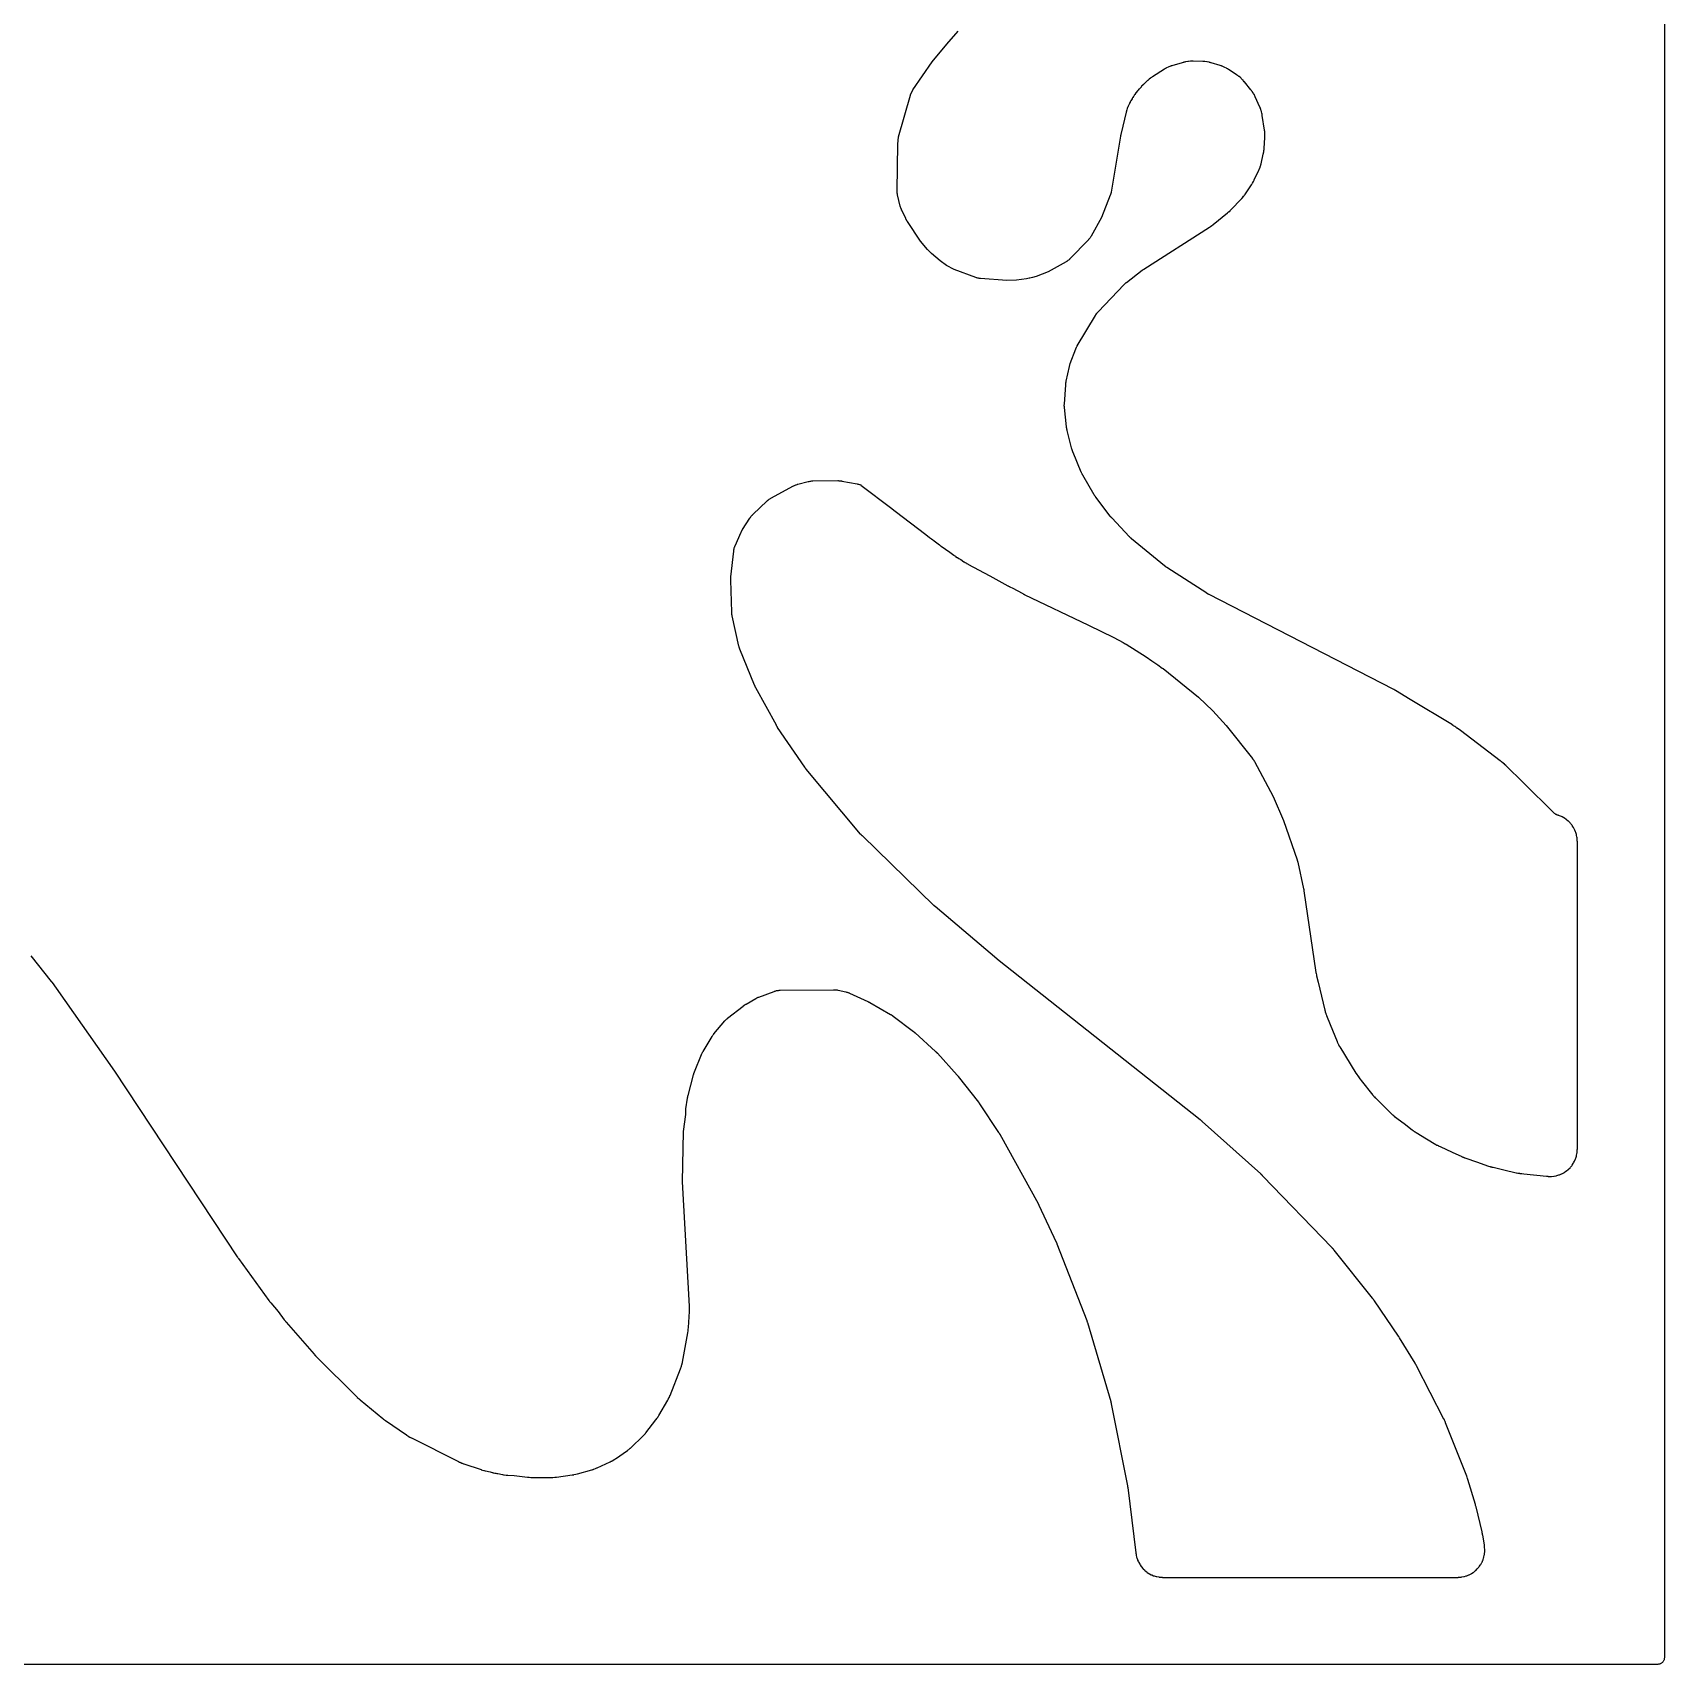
# Model space of a CAD drawing. Header units: millimetres. Extents: x 0 to 300, y 0 to 300.
# Drawn here: x 150 to 300, y -0.1 to 150 of the extents above; entities that cross this region are included whole.
import ezdxf

# ---------------------------------------------------------------- set-up
doc = ezdxf.new("R2010")
doc.units = ezdxf.units.MM
doc.layers.add('CUT', color=7, linetype='CONTINUOUS')

msp = doc.modelspace()

# ---------------------------------------------------------------- linework, layer by layer
at = {"layer": 'CUT'}
for points in [[(300.0102, 298.5625), (300.0102, 1.467), (300.0102, 1.4375), (300.0102, 0.5522), (300.0066, 0.4788), (299.998, 0.4206), (299.9837, 0.3635), (299.9639, 0.3082), (299.9387, 0.255), (299.9085, 0.2046), (299.8735, 0.1573), (299.834, 0.1137), (299.7904, 0.0743), (299.7432, 0.0392), (299.6927, 0.009), (299.6396, -0.0162), (299.5842, -0.036), (299.5271, -0.0503), (299.469, -0.0589), (299.3955, -0.0625), (298.5102, -0.0625), (1.4375, -0.0625)], [(149.801, 65.1066), (151.691, 62.7442), (151.6941, 62.7402), (151.7014, 62.731), (151.7046, 62.727), (151.7119, 62.7176), (151.7157, 62.7127), (151.7245, 62.7013), (151.7282, 62.6964), (151.7326, 62.6908), (151.7363, 62.6858), (151.7449, 62.6743), (151.7482, 62.6699), (151.7551, 62.6605), (151.7649, 62.647), (151.7691, 62.6411), (152.1419, 62.1187), (157.4872, 54.4768), (168.7927, 37.4083), (168.7972, 37.4017), (168.8043, 37.3913), (168.8062, 37.3884), (168.8097, 37.3831), (168.8346, 37.3462), (168.8385, 37.3406), (168.87, 37.2949), (168.8739, 37.2894), (168.8992, 37.2536), (168.9034, 37.2478), (171.7002, 33.3957), (171.7063, 33.3875), (171.7493, 33.3304), (171.756, 33.3216), (171.8109, 33.2514), (171.8176, 33.243), (171.862, 33.1883), (171.8694, 33.1794), (172.5446, 32.3789), (173.0993, 31.6369), (173.1056, 31.6286), (173.1499, 31.5715), (173.1568, 31.5627), (173.2133, 31.4925), (173.2203, 31.484), (173.266, 31.4294), (173.2735, 31.4205), (175.8485, 28.458), (175.8553, 28.4503), (175.9035, 28.3967), (175.911, 28.3885), (175.9723, 28.3229), (175.9799, 28.315), (176.0292, 28.264), (176.0374, 28.2558), (176.0517, 28.2416), (176.0598, 28.2331), (176.0691, 28.2237), (179.8164, 24.5014), (179.8264, 24.4917), (179.8922, 24.4293), (179.9025, 24.4198), (179.9869, 24.3434), (179.9958, 24.3355), (180.0044, 24.3278), (180.0149, 24.3185), (180.0836, 24.2592), (180.0943, 24.2502), (182.1637, 22.5467), (182.1738, 22.5385), (182.2402, 22.4863), (182.2505, 22.4783), (182.3352, 22.4145), (182.3457, 22.4068), (182.4143, 22.3575), (182.4249, 22.35), (184.341, 21.0334), (184.358, 21.0221), (184.4695, 20.951), (184.4868, 20.9403), (184.4973, 20.9341), (184.5072, 20.928), (184.6498, 20.8437), (184.6675, 20.8337), (184.7834, 20.7704), (184.8014, 20.7609), (189.1283, 18.5848), (189.1395, 18.5793), (189.2126, 18.5444), (189.2239, 18.5391), (189.2683, 18.5191), (189.2912, 18.5093), (189.3349, 18.4917), (189.449, 18.444), (189.4686, 18.4362), (189.5968, 18.3878), (189.6166, 18.3807), (191.2019, 17.8452), (191.2181, 17.84), (191.3238, 17.8076), (191.3401, 17.8028), (191.4739, 17.7659), (191.4904, 17.7616), (191.5978, 17.7353), (191.6144, 17.7315), (192.0367, 17.6404), (192.1203, 17.6146), (192.133, 17.6108), (192.2162, 17.5871), (192.229, 17.5836), (192.2793, 17.5705), (192.3052, 17.5643), (192.4741, 17.5281), (192.5003, 17.5231), (192.5515, 17.5145), (192.5646, 17.5124), (192.6502, 17.4999), (192.6634, 17.4982), (192.7406, 17.4886), (193.1695, 17.3962), (193.1816, 17.3937), (193.2602, 17.3784), (193.2724, 17.3762), (193.3199, 17.368), (193.3442, 17.3643), (193.5031, 17.3435), (193.5276, 17.3408), (193.5756, 17.3365), (193.5879, 17.3356), (193.6679, 17.3301), (193.6802, 17.3294), (194.2608, 17.3015), (195.4688, 17.1528), (195.4872, 17.1508), (195.6072, 17.1398), (195.6257, 17.1384), (195.7767, 17.1292), (195.7952, 17.1284), (195.9157, 17.1248), (195.9342, 17.1245), (197.6432, 17.1265), (197.6634, 17.1269), (197.7949, 17.1315), (197.8151, 17.1325), (197.9798, 17.1438), (198, 17.1456), (198.1308, 17.159), (198.1509, 17.1614), (199.5755, 17.3566), (199.5959, 17.3597), (199.7288, 17.3826), (199.7491, 17.3865), (199.9147, 17.421), (199.9349, 17.4255), (200.0658, 17.4576), (200.0859, 17.4628), (201.4032, 17.8337), (201.4044, 17.834), (201.4159, 17.8374), (201.4907, 17.8601), (201.5022, 17.8637), (201.5468, 17.8782), (201.5695, 17.8861), (201.716, 17.9403), (201.7384, 17.9491), (201.7817, 17.9672), (201.7928, 17.9719), (201.8643, 18.0034), (201.8752, 18.0083), (203.0811, 18.5682), (203.0927, 18.5737), (203.1676, 18.6105), (203.179, 18.6162), (203.2236, 18.6393), (203.227, 18.6411), (203.2506, 18.6534), (203.2733, 18.6658), (203.419, 18.7495), (203.4412, 18.7629), (203.4839, 18.79), (203.4947, 18.797), (203.5647, 18.8435), (203.5754, 18.8508), (204.6632, 19.6076), (204.6722, 19.614), (204.7349, 19.6594), (204.7441, 19.6662), (204.7846, 19.6967), (204.8038, 19.7118), (204.9217, 19.8084), (204.9396, 19.8236), (204.9701, 19.8507), (204.9783, 19.8581), (205.0346, 19.9099), (205.0436, 19.9184), (206.0533, 20.8869), (206.0609, 20.8943), (206.1132, 20.9463), (206.1209, 20.9541), (206.1546, 20.9889), (206.1705, 21.0059), (206.2676, 21.1141), (206.2822, 21.131), (206.3071, 21.1609), (206.3138, 21.1691), (206.3595, 21.226), (206.3668, 21.2353), (207.2875, 22.43), (207.2993, 22.4458), (207.3735, 22.5489), (207.3847, 22.565), (207.4736, 22.6974), (207.4842, 22.7138), (207.5516, 22.8216), (207.5617, 22.8383), (208.3748, 24.2384), (208.3758, 24.2402), (208.381, 24.2494), (208.4171, 24.3141), (208.4224, 24.3238), (208.4453, 24.3667), (208.4559, 24.3876), (208.5195, 24.5189), (208.5289, 24.5394), (208.5446, 24.5752), (208.5488, 24.5849), (208.577, 24.6525), (208.5815, 24.6635), (209.5448, 27.104), (209.55, 27.1176), (209.5825, 27.2062), (209.5873, 27.2198), (209.6055, 27.2735), (209.6142, 27.3012), (209.6241, 27.3357), (209.6253, 27.3395), (209.6467, 27.4148), (209.6661, 27.4825), (209.6671, 27.486), (209.677, 27.5208), (209.6843, 27.5489), (209.6972, 27.6041), (209.7003, 27.6182), (209.7195, 27.7106), (209.7223, 27.7248), (210.2196, 30.4389), (210.2227, 30.4573), (210.2408, 30.5771), (210.2433, 30.5955), (210.2613, 30.7464), (210.2633, 30.7649), (210.2739, 30.8855), (210.2753, 30.9041), (210.3608, 32.4041), (210.3615, 32.421), (210.3647, 32.531), (210.3649, 32.548), (210.3649, 32.5608), (210.3657, 32.5861), (210.3659, 32.6026), (210.366, 32.737), (210.3658, 32.7535), (210.3629, 32.8605), (210.3623, 32.877), (209.7434, 44.3061), (209.8354, 48.9573), (210.0263, 50.5175), (210.028, 50.5326), (210.0375, 50.6312), (210.0388, 50.6464), (210.043, 50.7057), (210.0444, 50.7362), (210.0483, 50.9314), (210.0465, 50.9923), (210.0435, 51.0294), (210.1906, 52.0026), (210.1925, 52.0145), (210.1971, 52.0424), (210.1991, 52.0544), (210.2017, 52.0689), (210.2039, 52.0808), (210.2093, 52.1086), (210.2116, 52.1204), (210.2145, 52.1341), (210.217, 52.1459), (210.2231, 52.1735), (210.2258, 52.1853), (210.2292, 52.1997), (210.232, 52.2115), (210.2388, 52.2389), (210.2418, 52.2506), (210.7454, 54.1613), (210.7491, 54.175), (210.758, 54.2068), (210.762, 54.2204), (210.7669, 54.2369), (210.771, 54.2505), (210.7809, 54.282), (210.7853, 54.2955), (210.7904, 54.3109), (210.795, 54.3243), (210.8059, 54.3555), (210.8107, 54.3688), (210.8166, 54.385), (210.8216, 54.3982), (210.8335, 54.4291), (210.8387, 54.4422), (211.4797, 56.0308), (211.4825, 56.0376), (211.489, 56.0533), (211.4902, 56.0562), (211.5034, 56.0863), (211.531, 56.1463), (211.5408, 56.1668), (211.5555, 56.1947), (211.5957, 56.2677), (211.6135, 56.2987), (212.4494, 57.6846), (212.4532, 57.6908), (212.4621, 57.7052), (212.4637, 57.7079), (212.4812, 57.735), (212.5175, 57.7891), (212.5302, 57.8075), (212.5488, 57.8324), (212.5993, 57.8974), (212.6215, 57.9248), (213.6166, 59.1062), (213.6241, 59.1151), (213.6343, 59.1269), (213.6653, 59.1609), (213.718, 59.2159), (213.7419, 59.2399), (213.7667, 59.263), (213.8237, 59.314), (213.8587, 59.3438), (213.8707, 59.3535), (213.8797, 59.3607), (215.299, 60.4773), (215.3119, 60.4872), (215.3422, 60.5102), (215.3552, 60.5199), (215.3713, 60.5316), (215.3845, 60.5411), (215.4156, 60.5629), (215.429, 60.5721), (215.4444, 60.5826), (215.458, 60.5916), (215.4898, 60.6123), (215.5036, 60.621), (215.5204, 60.6315), (215.5343, 60.64), (215.5669, 60.6595), (215.5809, 60.6678), (216.4664, 61.177), (216.4746, 61.1817), (216.4874, 61.1889), (216.5087, 61.2005), (216.5375, 61.2156), (216.5632, 61.2286), (216.5839, 61.2386), (216.5957, 61.2443), (216.6001, 61.2463), (216.626, 61.258), (216.6839, 61.2829), (216.7189, 61.2971), (216.7309, 61.3017), (216.7397, 61.305), (218.1646, 61.8313), (218.1767, 61.8356), (218.193, 61.8414), (218.2419, 61.8571), (218.2999, 61.8739), (218.3866, 61.8945), (218.4713, 61.9102), (218.5604, 61.9222), (218.6224, 61.9274), (218.6744, 61.9302), (218.6915, 61.9306), (218.7043, 61.9309), (223.6279, 61.986), (223.6408, 61.9861), (223.6582, 61.986), (223.7098, 61.9844), (223.7958, 61.9792), (223.8337, 61.976), (223.8714, 61.9713), (223.9565, 61.9587), (224.0074, 61.9497), (224.0244, 61.9462), (224.037, 61.9435), (224.7337, 61.789), (224.7453, 61.7863), (224.7608, 61.7827), (224.8066, 61.7706), (224.8825, 61.7484), (224.9158, 61.738), (224.9487, 61.7262), (225.0225, 61.6982), (225.0664, 61.6802), (225.081, 61.6737), (225.0918, 61.6689), (226.7629, 60.9047), (226.7724, 60.9003), (226.7944, 60.89), (226.8038, 60.8855), (226.8153, 60.8799), (226.8246, 60.8753), (226.8464, 60.8644), (226.8557, 60.8597), (226.8664, 60.8542), (226.8756, 60.8494), (226.8971, 60.838), (226.9063, 60.8331), (226.9175, 60.827), (226.9267, 60.8219), (226.9479, 60.81), (226.957, 60.8049), (228.8607, 59.7109), (228.873, 59.7037), (228.9016, 59.6866), (228.9138, 59.6792), (228.9286, 59.6701), (228.9407, 59.6625), (228.9687, 59.6446), (228.9807, 59.6368), (228.9943, 59.6277), (229.0061, 59.6198), (229.0336, 59.601), (229.0453, 59.5928), (229.0595, 59.5827), (229.071, 59.5744), (229.0979, 59.5547), (229.1093, 59.5462), (230.9727, 58.1344), (230.9805, 58.1284), (230.9987, 58.1144), (231.0064, 58.1083), (231.0158, 58.1009), (231.0235, 58.0947), (231.0413, 58.0802), (231.0489, 58.074), (231.0577, 58.0668), (231.0652, 58.0604), (231.0827, 58.0456), (231.0902, 58.0392), (231.0993, 58.0313), (231.1067, 58.0249), (231.1239, 58.0096), (231.1312, 58.0031), (233.0053, 56.3061), (233.0139, 56.2982), (233.0338, 56.2797), (233.0424, 56.2716), (233.0527, 56.2618), (233.0611, 56.2537), (233.0805, 56.2346), (233.0888, 56.2264), (233.0983, 56.2169), (233.1065, 56.2085), (233.1255, 56.189), (233.1336, 56.1805), (233.1433, 56.1702), (233.1513, 56.1616), (233.1698, 56.1416), (233.1776, 56.1329), (234.9879, 54.1147), (234.9918, 54.1103), (235.001, 54.0999), (235.0049, 54.0954), (235.0143, 54.0847), (235.0191, 54.0792), (235.0302, 54.0662), (235.0349, 54.0607), (235.0404, 54.0542), (235.0451, 54.0486), (235.056, 54.0355), (235.0607, 54.0298), (235.0631, 54.0269), (235.0685, 54.0202), (235.0811, 54.0044), (235.0865, 53.9976), (236.9364, 51.6441), (236.942, 51.6369), (236.9549, 51.6201), (236.9604, 51.6128), (236.967, 51.6041), (236.9724, 51.5969), (236.9849, 51.58), (236.9902, 51.5727), (236.9963, 51.5642), (237.0016, 51.5569), (237.0138, 51.5396), (237.0189, 51.5322), (237.0252, 51.5232), (237.0303, 51.5157), (237.0422, 51.4983), (237.0472, 51.4907), (238.794, 48.8575), (238.799, 48.8499), (238.8105, 48.8322), (238.8154, 48.8246), (238.8213, 48.8153), (238.8261, 48.8076), (238.8372, 48.7897), (238.842, 48.782), (238.8474, 48.7731), (238.852, 48.7653), (238.8628, 48.7472), (238.8674, 48.7394), (238.8729, 48.7298), (238.8774, 48.722), (238.8878, 48.7036), (238.8922, 48.6957), (242.426, 42.3084), (242.429, 42.303), (242.4358, 42.2904), (242.4387, 42.285), (242.4457, 42.2721), (242.4492, 42.2654), (242.4574, 42.2498), (242.4608, 42.2431), (242.4648, 42.2354), (242.4682, 42.2287), (242.4762, 42.2129), (242.4796, 42.2061), (242.4813, 42.2027), (242.4852, 42.1947), (242.4942, 42.1759), (242.498, 42.1678), (244.0983, 38.7534), (244.1009, 38.7478), (244.107, 38.7346), (244.1095, 38.7289), (244.1156, 38.7155), (244.1187, 38.7086), (244.1259, 38.6923), (244.1289, 38.6854), (244.1324, 38.6773), (244.1354, 38.6703), (244.1423, 38.6539), (244.1453, 38.6469), (244.1467, 38.6433), (244.1501, 38.6349), (244.1579, 38.6154), (244.1612, 38.607), (246.8976, 31.5634), (246.901, 31.5545), (246.9089, 31.5336), (246.9122, 31.5247), (246.9162, 31.5138), (246.9194, 31.5048), (246.9268, 31.4838), (246.9299, 31.4748), (246.9334, 31.4644), (246.9365, 31.4554), (246.9434, 31.4343), (246.9463, 31.4252), (246.9499, 31.4141), (246.9527, 31.405), (246.9592, 31.3837), (246.9619, 31.3746), (249.0986, 24.1018), (249.1014, 24.0921), (249.1078, 24.0692), (249.1105, 24.0594), (249.1137, 24.0475), (249.1163, 24.0376), (249.1222, 24.0147), (249.1247, 24.0048), (249.1275, 23.9935), (249.1299, 23.9836), (249.1352, 23.9605), (249.1375, 23.9506), (249.1402, 23.9385), (249.1423, 23.9285), (249.1472, 23.9053), (249.1492, 23.8954), (250.6395, 16.3674), (250.6407, 16.361), (250.6436, 16.3459), (250.6448, 16.3395), (250.6476, 16.324), (250.649, 16.3161), (250.6522, 16.2975), (250.6536, 16.2896), (250.6551, 16.2804), (250.6564, 16.2724), (250.6593, 16.2538), (250.6605, 16.2458), (250.6611, 16.2417), (250.6624, 16.2322), (250.6654, 16.2101), (250.6666, 16.2006), (251.4135, 10.1916), (251.4155, 10.1773), (251.4293, 10.0843), (251.4316, 10.07), (251.4413, 10.0143), (251.4469, 9.9859), (251.4874, 9.8049), (251.5028, 9.7491), (251.5597, 9.5753), (251.5804, 9.5212), (251.6538, 9.3537), (251.6796, 9.3019), (251.7688, 9.1422), (251.7994, 9.0931), (251.9036, 8.9427), (251.9389, 8.8968), (252.0571, 8.7572), (252.0965, 8.7148), (252.2276, 8.5872), (252.271, 8.5489), (252.4138, 8.4346), (252.4606, 8.4006), (252.6138, 8.3005), (252.6637, 8.2712), (252.8258, 8.1864), (252.8783, 8.162), (253.0477, 8.0932), (253.1023, 8.074), (253.2777, 8.0218), (253.3339, 8.008), (253.5134, 7.9729), (253.5707, 7.9645), (253.7553, 7.9467), (253.7842, 7.9446), (253.8406, 7.9419), (253.8551, 7.9413), (253.9491, 7.9391), (253.9636, 7.9389), (280.9378, 7.9389), (280.9522, 7.9391), (281.0459, 7.9413), (281.0603, 7.9418), (281.1165, 7.9445), (281.1453, 7.9466), (281.3292, 7.9643), (281.3862, 7.9726), (281.5651, 8.0074), (281.6211, 8.0212), (281.7958, 8.073), (281.8503, 8.092), (282.0192, 8.1604), (282.0715, 8.1845), (282.2331, 8.2688), (282.2829, 8.2978), (282.4357, 8.3972), (282.4825, 8.4309), (282.625, 8.5445), (282.6683, 8.5825), (282.7993, 8.7093), (282.8387, 8.7513), (282.9569, 8.89), (282.9922, 8.9356), (283.0965, 9.085), (283.1272, 9.1338), (283.2168, 9.2925), (283.2427, 9.344), (283.3166, 9.5106), (283.3374, 9.5644), (283.3949, 9.7373), (283.4105, 9.7928), (283.4512, 9.9704), (283.4614, 10.0272), (283.4848, 10.2079), (283.4895, 10.2654), (283.4955, 10.4475), (283.4947, 10.5052), (283.483, 10.6896), (283.4805, 10.7183), (283.4743, 10.7742), (283.4725, 10.7885), (283.4599, 10.8814), (283.4578, 10.8956), (283.304, 11.8537), (283.3021, 11.8645), (283.2887, 11.9396), (283.2865, 11.9512), (283.2679, 12.0444), (283.2655, 12.0557), (283.2494, 12.1291), (283.2466, 12.1411), (282.6951, 14.4269), (282.6932, 14.4346), (282.6796, 14.4877), (282.6775, 14.4958), (282.6597, 14.5618), (282.6574, 14.5698), (282.6426, 14.6217), (282.6401, 14.6302), (281.9438, 16.9419), (281.9401, 16.9538), (281.915, 17.0312), (281.911, 17.043), (281.8775, 17.1395), (281.8732, 17.1513), (281.845, 17.2276), (281.8405, 17.2393), (279.8965, 22.1628), (279.8909, 22.1764), (279.8536, 22.2645), (279.8477, 22.278), (279.7982, 22.3874), (279.7919, 22.4007), (279.7504, 22.4868), (279.7438, 22.5), (277.2336, 27.391), (277.2286, 27.4006), (277.1927, 27.4675), (277.1871, 27.4777), (277.1408, 27.5601), (277.1351, 27.5701), (277.0972, 27.6345), (277.0909, 27.645), (275.6582, 29.9748), (275.6547, 29.9803), (275.6308, 30.0184), (275.627, 30.0243), (275.5965, 30.0714), (275.5928, 30.0771), (275.5683, 30.1141), (275.5643, 30.1202), (273.3508, 33.3749), (273.3447, 33.3838), (273.3012, 33.4453), (273.2944, 33.4547), (273.2387, 33.5303), (273.2318, 33.5395), (273.1867, 33.5984), (273.1792, 33.608), (269.6569, 38.0182), (269.6481, 38.029), (269.59, 38.0983), (269.581, 38.1088), (269.5061, 38.1942), (269.4968, 38.2045), (269.4356, 38.2711), (269.426, 38.2812), (263.1005, 44.8477), (263.0932, 44.8551), (263.0424, 44.9062), (263.0344, 44.914), (262.9698, 44.9764), (262.9619, 44.9839), (262.91, 45.0323), (262.9014, 45.0401), (257.5063, 49.8755), (257.4998, 49.8812), (257.4546, 49.9205), (257.4476, 49.9266), (257.3905, 49.9748), (257.3835, 49.9805), (257.3378, 50.0179), (257.3303, 50.024), (238.6992, 64.7753), (238.6913, 64.7815), (238.6835, 64.7878), (238.6739, 64.7956), (238.6677, 64.8006), (238.6592, 64.8076), (238.6542, 64.8117), (238.6433, 64.8208), (238.639, 64.8244), (232.9568, 69.6326), (232.9521, 69.6367), (232.941, 69.6462), (232.9363, 69.6503), (232.925, 69.6601), (232.9192, 69.6652), (232.9058, 69.6771), (232.9, 69.6822), (232.8934, 69.6881), (232.8877, 69.6933), (232.8745, 69.7055), (232.8688, 69.7107), (232.866, 69.7133), (232.8593, 69.7196), (232.8439, 69.7343), (232.8373, 69.7406), (226.2674, 76.1201), (226.2592, 76.1282), (226.24, 76.1474), (226.2318, 76.1556), (226.222, 76.1657), (226.2139, 76.174), (226.1953, 76.1936), (226.1873, 76.202), (226.1783, 76.2118), (226.1704, 76.2203), (226.1523, 76.2404), (226.1446, 76.249), (226.1352, 76.2596), (226.1276, 76.2683), (226.11, 76.2888), (226.1025, 76.2977), (221.1139, 82.2556), (221.1068, 82.2642), (221.0904, 82.2844), (221.0834, 82.2931), (221.0749, 82.3037), (221.068, 82.3125), (221.0521, 82.333), (221.0453, 82.3419), (221.0376, 82.3521), (221.0309, 82.361), (221.0155, 82.3819), (221.0089, 82.391), (221.001, 82.402), (220.9945, 82.4111), (220.9796, 82.4324), (220.9733, 82.4416), (218.478, 86.1047), (218.4718, 86.1139), (218.4574, 86.1355), (218.4514, 86.1448), (218.444, 86.1562), (218.4381, 86.1655), (218.4243, 86.1874), (218.4184, 86.1969), (218.4118, 86.2078), (218.406, 86.2173), (218.3928, 86.2395), (218.3872, 86.2491), (218.3804, 86.2608), (218.3749, 86.2705), (218.3623, 86.2931), (218.3569, 86.3028), (216.4754, 89.752), (216.4695, 89.7631), (216.4559, 89.7889), (216.4502, 89.7999), (216.4432, 89.8135), (216.4376, 89.8247), (216.4247, 89.8509), (216.4193, 89.8621), (216.4131, 89.8751), (216.4078, 89.8864), (216.3957, 89.9129), (216.3906, 89.9243), (216.3844, 89.9383), (216.3794, 89.9497), (216.368, 89.9766), (216.3632, 89.9881), (215.0083, 93.3005), (215.0048, 93.3092), (214.9994, 93.3228), (214.9909, 93.3452), (214.9798, 93.3755), (214.9703, 93.4026), (214.9632, 93.4242), (214.9592, 93.4365), (214.9578, 93.4412), (214.9497, 93.4681), (214.9328, 93.5284), (214.9234, 93.5648), (214.9205, 93.5771), (214.9184, 93.5863), (214.293, 96.3646), (214.2906, 96.3753), (214.2871, 96.392), (214.2817, 96.4196), (214.275, 96.4567), (214.2697, 96.4898), (214.266, 96.5161), (214.264, 96.5312), (214.2633, 96.5367), (214.2598, 96.5695), (214.2534, 96.6424), (214.2507, 96.6862), (214.2501, 96.701), (214.2497, 96.712), (214.1725, 99.6487), (214.1723, 99.6635), (214.1719, 99.698), (214.1719, 99.7128), (214.172, 99.7309), (214.1723, 99.7456), (214.1731, 99.7801), (214.1735, 99.7949), (214.1742, 99.8119), (214.1749, 99.8266), (214.1768, 99.8611), (214.1778, 99.8758), (214.1791, 99.8938), (214.1803, 99.9086), (214.1833, 99.9429), (214.1847, 99.9577), (214.4336, 102.3145), (214.4349, 102.326), (214.4367, 102.3416), (214.4434, 102.3876), (214.4526, 102.4414), (214.4697, 102.52), (214.4897, 102.5954), (214.5141, 102.6729), (214.5334, 102.7259), (214.5507, 102.7699), (214.5567, 102.784), (214.5613, 102.7947), (215.1169, 104.0557), (215.1199, 104.0623), (215.1268, 104.0777), (215.1281, 104.0806), (215.1422, 104.1102), (215.1715, 104.1689), (215.1819, 104.1889), (215.1973, 104.2162), (215.2395, 104.2876), (215.2581, 104.3178), (215.9241, 105.3495), (215.9315, 105.3607), (215.9415, 105.3757), (215.9724, 105.4191), (216.0258, 105.4898), (216.0501, 105.5205), (216.0758, 105.5502), (216.1353, 105.6159), (216.1722, 105.6543), (216.185, 105.6668), (216.1946, 105.6761), (217.5168, 106.935), (217.5241, 106.9418), (217.5353, 106.9522), (217.5541, 106.9693), (217.5797, 106.9918), (217.6027, 107.0114), (217.606, 107.0141), (217.6481, 107.0466), (217.7067, 107.0892), (217.7638, 107.1276), (217.8052, 107.1531), (217.84, 107.1735), (217.8515, 107.1798), (217.8601, 107.1846), (219.9371, 108.3102), (219.9491, 108.3166), (219.9655, 108.3251), (220.0148, 108.349), (220.0981, 108.3863), (220.1352, 108.4019), (220.1731, 108.4158), (220.2594, 108.4453), (220.3117, 108.4614), (220.3295, 108.4663), (220.3427, 108.4698), (221.2817, 108.7129), (221.2949, 108.7162), (221.3127, 108.7205), (221.3659, 108.7317), (221.4551, 108.7478), (221.4947, 108.754), (221.5344, 108.7583), (221.6247, 108.7662), (221.679, 108.7693), (221.6973, 108.7698), (221.7109, 108.7701), (224.0213, 108.797), (224.0325, 108.797), (224.0476, 108.797), (224.0924, 108.7959), (224.1669, 108.7921), (224.1999, 108.7898), (224.2327, 108.7863), (224.3068, 108.777), (224.3511, 108.7703), (224.366, 108.7677), (224.377, 108.7657), (225.803, 108.4953), (225.8428, 108.4868), (225.9153, 108.4696), (225.9936, 108.4473), (226.0449, 108.4301), (226.1208, 108.4008), (226.1365, 108.3939), (228.9756, 106.2283), (229.018, 106.196), (229.2751, 105.9999), (232.1173, 103.832), (232.4299, 103.5812), (232.4413, 103.5723), (232.5156, 103.5156), (232.5271, 103.507), (232.622, 103.4381), (232.6338, 103.4297), (232.7107, 103.3766), (232.7226, 103.3686), (232.7379, 103.3586), (233.3482, 102.8931), (233.3542, 102.8886), (233.3957, 102.8578), (233.4021, 102.8531), (233.4543, 102.8153), (233.4607, 102.8107), (233.5024, 102.7814), (233.5092, 102.7767), (234.3046, 102.2337), (234.6927, 101.9366), (234.7103, 101.9237), (234.826, 101.8416), (234.844, 101.8293), (234.9927, 101.7318), (235.0111, 101.7202), (235.1325, 101.6467), (235.1513, 101.6358), (235.309, 101.5481), (235.6051, 101.3459), (235.6192, 101.3366), (235.7109, 101.2776), (235.7252, 101.2688), (235.8424, 101.198), (235.8569, 101.1895), (235.9518, 101.1358), (235.9665, 101.1278), (237.9886, 100.0568), (239.6524, 99.1309), (239.6593, 99.1271), (239.7069, 99.1014), (239.7143, 99.0975), (239.7742, 99.0663), (239.7815, 99.0625), (239.8291, 99.0385), (239.8369, 99.0346), (240.1135, 98.9001), (240.9522, 98.4392), (240.9594, 98.4353), (241.0095, 98.4086), (241.0172, 98.4046), (241.0802, 98.3723), (241.0878, 98.3684), (241.1379, 98.3436), (241.1462, 98.3396), (247.0739, 95.5147), (249.3961, 94.3852), (250.2426, 93.9052), (250.4447, 93.7906), (250.4499, 93.7877), (250.5085, 93.7544), (252.3759, 92.5941), (252.8888, 92.2362), (253.4448, 91.8482), (253.8464, 91.5679), (253.93, 91.5096), (257.1729, 88.8797), (258.4933, 87.628), (259.7163, 86.2899), (262.1421, 83.2327), (262.1515, 83.2206), (262.1732, 83.1922), (262.1824, 83.18), (262.1935, 83.165), (262.2025, 83.1526), (262.2233, 83.1235), (262.2321, 83.111), (262.2391, 83.1007), (262.243, 83.0945), (262.2509, 83.0816), (262.2692, 83.0513), (262.2769, 83.0383), (262.2861, 83.0223), (262.2936, 83.0091), (262.3108, 82.9782), (262.3181, 82.9649), (264.0427, 79.7425), (264.9964, 77.5437), (266.2344, 73.9334), (266.2384, 73.9213), (266.2476, 73.8931), (266.2515, 73.8809), (266.2561, 73.8661), (266.2598, 73.8539), (266.2683, 73.8255), (266.2718, 73.8132), (266.2757, 73.7991), (266.2791, 73.7869), (266.2867, 73.7582), (266.2899, 73.7458), (266.2937, 73.7308), (266.2967, 73.7184), (266.3009, 73.7007), (266.8426, 71.2469), (266.844, 71.2405), (266.8472, 71.2254), (266.8486, 71.2189), (266.8517, 71.2037), (266.8533, 71.1958), (266.8569, 71.1773), (266.8584, 71.1694), (266.8601, 71.1603), (266.8616, 71.1523), (266.8649, 71.1337), (266.8662, 71.1258), (266.8669, 71.1218), (266.8685, 71.1123), (266.8719, 71.0903), (266.8734, 71.0808), (267.973, 63.5746), (267.9751, 63.5614), (267.9896, 63.4758), (267.992, 63.4627), (268.0126, 63.3556), (268.0152, 63.3425), (268.0335, 63.2576), (268.0365, 63.2446), (268.1747, 62.6662), (268.7863, 60.0981), (268.7888, 60.0878), (268.8073, 60.0158), (268.8102, 60.005), (268.8232, 59.9581), (268.8299, 59.9355), (268.8744, 59.7961), (268.8797, 59.7807), (268.883, 59.7702), (268.8904, 59.7487), (268.9038, 59.7116), (268.9076, 59.7016), (268.9341, 59.6325), (268.9385, 59.6213), (269.2784, 58.7852), (269.9145, 57.213), (269.9193, 57.2014), (269.9514, 57.1267), (269.9565, 57.1153), (269.9767, 57.0707), (269.9875, 57.0482), (270.0034, 57.0168), (270.0047, 57.014), (270.0339, 56.9564), (270.0608, 56.9031), (270.0622, 56.9006), (270.0775, 56.8703), (270.0892, 56.8484), (270.1128, 56.8061), (270.119, 56.7953), (270.1598, 56.7258), (270.1662, 56.7152), (271.6553, 54.2949), (271.6643, 54.2807), (271.724, 54.1895), (271.7334, 54.1755), (271.8115, 54.0632), (271.8213, 54.0495), (271.8331, 54.0335), (271.8415, 54.0218), (271.9076, 53.9325), (271.9179, 53.9189), (272.2547, 53.4896), (273.0886, 52.4228), (273.1007, 52.4078), (273.181, 52.3116), (273.1936, 52.297), (273.223, 52.2641), (273.225, 52.2618), (273.2383, 52.2468), (273.2982, 52.1796), (273.3076, 52.1694), (273.3302, 52.1441), (273.3434, 52.1299), (273.4302, 52.0389), (273.4438, 52.0251), (274.1699, 51.312), (274.8203, 50.6701), (274.8337, 50.6573), (274.9218, 50.5756), (274.9355, 50.5632), (274.9603, 50.5416), (274.9697, 50.5333), (275.0258, 50.4845), (275.0492, 50.4641), (275.0532, 50.4608), (275.0833, 50.4347), (275.0974, 50.4228), (275.1902, 50.347), (275.2047, 50.3356), (276.078, 49.667), (276.8123, 49.1024), (276.8261, 49.0921), (276.9161, 49.0269), (276.9301, 49.017), (276.9562, 48.9992), (276.9648, 48.9932), (277.0201, 48.9557), (277.0455, 48.9384), (277.0495, 48.9357), (277.08, 48.915), (277.0943, 48.9056), (277.1879, 48.8459), (277.2024, 48.8369), (278.1392, 48.2759), (278.9963, 47.7606), (279.0105, 47.7523), (279.1035, 47.6998), (279.1179, 47.6919), (279.1453, 47.6774), (279.1536, 47.6729), (279.2134, 47.6414), (279.2364, 47.6292), (279.2396, 47.6276), (279.2719, 47.6106), (279.2865, 47.6032), (279.3821, 47.5561), (279.3969, 47.549), (280.499, 47.0432), (281.389, 46.6331), (281.4026, 46.6271), (281.4916, 46.5887), (281.5054, 46.583), (281.5332, 46.5718), (281.5392, 46.5693), (281.5838, 46.5515), (281.6182, 46.5376), (281.6229, 46.5358), (281.6521, 46.5242), (281.666, 46.5188), (281.7567, 46.4851), (281.7707, 46.4801), (282.7515, 46.1431), (283.84, 45.7673), (283.8549, 45.7624), (283.9516, 45.7318), (283.9665, 45.7273), (283.9992, 45.7179), (284.0032, 45.7167), (284.0331, 45.7081), (284.089, 45.692), (284.0965, 45.69), (284.1259, 45.6815), (284.141, 45.6774), (284.2394, 45.652), (284.2546, 45.6483), (285.2363, 45.4219), (286.3887, 45.1541), (286.4001, 45.1515), (286.4182, 45.1475), (286.5361, 45.1239), (286.5544, 45.1206), (286.7032, 45.0955), (286.7215, 45.0928), (286.7421, 45.09), (286.7474, 45.0891), (286.7664, 45.0863), (286.8303, 45.0779), (286.8407, 45.0765), (286.8464, 45.0758), (286.8906, 45.07), (286.9097, 45.0678), (287.077, 45.0513), (289.186, 44.8293), (289.2007, 44.8279), (289.2965, 44.8202), (289.3112, 44.8192), (289.3689, 44.816), (289.3984, 44.8151), (289.5879, 44.8139), (289.647, 44.8165), (289.8331, 44.8337), (289.8916, 44.842), (290.0751, 44.8775), (290.1325, 44.8915), (290.3117, 44.9449), (290.3674, 44.9645), (290.5404, 45.0352), (290.594, 45.0602), (290.7592, 45.1476), (290.81, 45.1778), (290.9658, 45.281), (291.0134, 45.3161), (291.1583, 45.4341), (291.2023, 45.4737), (291.3348, 45.6054), (291.3747, 45.6491), (291.4936, 45.7932), (291.529, 45.8406), (291.6332, 45.9958), (291.6637, 46.0464), (291.7521, 46.2111), (291.7775, 46.2645), (291.8493, 46.437), (291.8693, 46.4926), (291.9237, 46.6714), (291.9381, 46.7288), (291.9747, 46.912), (291.9835, 46.9705), (292.0021, 47.1591), (292.0043, 47.1886), (292.0071, 47.2462), (292.0077, 47.261), (292.01, 47.3571), (292.0102, 47.3718), (292.0102, 75.4954), (292.0101, 75.5096), (292.01, 75.5113), (292.01, 75.5682), (292.0098, 75.5829), (292.0075, 75.6783), (292.007, 75.693), (292.0042, 75.7503), (292.002, 75.7796), (291.9836, 75.967), (291.975, 76.0251), (291.9389, 76.2072), (291.9246, 76.2642), (291.8708, 76.4419), (291.8511, 76.4973), (291.7802, 76.6689), (291.7551, 76.722), (291.6678, 76.8859), (291.6377, 76.9363), (291.5347, 77.0909), (291.4998, 77.1381), (291.3822, 77.2819), (291.3429, 77.3255), (291.2118, 77.457), (291.1684, 77.4965), (291.0251, 77.6147), (290.978, 77.6498), (290.8238, 77.7533), (290.7735, 77.7836), (290.61, 77.8716), (290.5569, 77.8969), (290.3832, 77.9694), (290.3558, 77.9801), (290.3019, 77.9995), (290.288, 78.0044), (290.2783, 78.0076), (290.2393, 78.0216), (290.1684, 78.049), (290.0925, 78.0823), (290.043, 78.1069), (289.9705, 78.1471), (289.9235, 78.1761), (289.9087, 78.1862), (289.8728, 78.2182), (289.8412, 78.2478), (287.0433, 80.9933), (285.4338, 82.595), (285.4192, 82.609), (285.3233, 82.6983), (285.3083, 82.7118), (285.1842, 82.8196), (285.1688, 82.8326), (285.0671, 82.9152), (285.0512, 82.9277), (285.0407, 82.9356), (285.0341, 82.9412), (284.9367, 83.0198), (284.9216, 83.0317), (281.2512, 85.8077), (280.9557, 86.0317), (280.9433, 86.0409), (280.9371, 86.0453), (280.8482, 86.1126), (280.8356, 86.1218), (280.7529, 86.181), (280.7401, 86.19), (280.6344, 86.2616), (280.6213, 86.2702), (280.5357, 86.325), (280.5224, 86.3333), (276.6298, 88.6837), (275.2961, 89.4942), (275.2875, 89.4994), (275.2268, 89.5348), (275.2175, 89.5402), (275.1411, 89.583), (275.1318, 89.5881), (275.0709, 89.6209), (275.0609, 89.6262), (258.1406, 98.319), (258.1306, 98.3242), (258.1075, 98.3365), (258.0976, 98.3418), (258.0855, 98.3484), (258.0757, 98.3538), (258.0529, 98.3667), (258.0431, 98.3723), (258.0319, 98.3787), (258.0222, 98.3844), (257.9997, 98.3978), (257.99, 98.4037), (257.9783, 98.4108), (257.9688, 98.4167), (257.9466, 98.4307), (257.9371, 98.4368), (254.2721, 100.8092), (254.2615, 100.8161), (254.237, 100.8325), (254.2265, 100.8396), (254.2138, 100.8484), (254.2034, 100.8556), (254.1793, 100.8727), (254.169, 100.8801), (254.1573, 100.8886), (254.1471, 100.8962), (254.1235, 100.9139), (254.1135, 100.9216), (254.1013, 100.931), (254.0913, 100.9389), (254.0682, 100.9573), (254.0584, 100.9652), (251.023, 103.4549), (251.0119, 103.4641), (250.9862, 103.4859), (250.9752, 103.4953), (250.962, 103.5069), (250.9512, 103.5165), (250.9262, 103.5392), (250.9156, 103.5489), (250.9034, 103.5602), (250.893, 103.5702), (250.8687, 103.5936), (250.8584, 103.6037), (250.8459, 103.6161), (250.8358, 103.6264), (250.8123, 103.6506), (250.8023, 103.661), (249.2269, 105.3337), (249.2187, 105.3424), (249.1999, 105.363), (249.1918, 105.3719), (249.1821, 105.3828), (249.1742, 105.3918), (249.1558, 105.4129), (249.148, 105.422), (249.1391, 105.4325), (249.1314, 105.4417), (249.1137, 105.4633), (249.1061, 105.4726), (249.097, 105.484), (249.0895, 105.4934), (249.0724, 105.5155), (249.065, 105.525), (247.7414, 107.27), (247.7333, 107.2809), (247.7144, 107.3065), (247.7064, 107.3175), (247.6968, 107.3311), (247.689, 107.3422), (247.6709, 107.3684), (247.6633, 107.3797), (247.6546, 107.3927), (247.6471, 107.4041), (247.6299, 107.4308), (247.6226, 107.4423), (247.6138, 107.4564), (247.6067, 107.468), (247.5903, 107.4952), (247.5833, 107.5069), (246.5308, 109.3121), (246.5234, 109.3251), (246.5063, 109.3555), (246.4991, 109.3686), (246.4905, 109.3847), (246.4835, 109.3979), (246.4674, 109.4289), (246.4607, 109.4422), (246.453, 109.4576), (246.4465, 109.471), (246.4315, 109.5025), (246.4251, 109.5161), (246.4176, 109.5327), (246.4115, 109.5463), (246.3975, 109.5783), (246.3917, 109.592), (245.6474, 111.3775), (245.6414, 111.3925), (245.6275, 111.4275), (245.6217, 111.4426), (245.6148, 111.461), (245.6092, 111.4762), (245.5966, 111.5117), (245.5913, 111.527), (245.5855, 111.5445), (245.5805, 111.5599), (245.5692, 111.5958), (245.5644, 111.6113), (245.5589, 111.6302), (245.5544, 111.6457), (245.5444, 111.682), (245.5402, 111.6976), (245.1023, 113.4032), (245.0985, 113.4188), (245.0898, 113.4551), (245.0863, 113.4707), (245.0821, 113.4898), (245.0788, 113.5055), (245.0715, 113.5421), (245.0684, 113.5578), (245.0652, 113.5758), (245.0624, 113.5916), (245.0564, 113.6285), (245.0539, 113.6443), (245.0511, 113.6636), (245.049, 113.6795), (245.0442, 113.7165), (245.0424, 113.7324), (244.8464, 115.5229), (244.8454, 115.5329), (244.8438, 115.5484), (244.8417, 115.5741), (244.8393, 115.6086), (244.8377, 115.6393), (244.8368, 115.6636), (244.8365, 115.6775), (244.8364, 115.6827), (244.8363, 115.7129), (244.8372, 115.7799), (244.8387, 115.8201), (244.8395, 115.8337), (244.8401, 115.8437), (244.9631, 117.6041), (244.9644, 117.6202), (244.9677, 117.6579), (244.9693, 117.674), (244.9714, 117.6937), (244.9732, 117.7098), (244.9779, 117.7473), (244.98, 117.7634), (244.9827, 117.7817), (244.9851, 117.7977), (244.9911, 117.8351), (244.9938, 117.8511), (244.9973, 117.8705), (245.0003, 117.8864), (245.0077, 117.9235), (245.011, 117.9394), (245.3079, 119.3068), (245.3094, 119.3134), (245.3129, 119.3288), (245.3135, 119.3316), (245.3209, 119.3614), (245.3366, 119.4208), (245.3422, 119.4411), (245.3511, 119.469), (245.3758, 119.5425), (245.387, 119.5739), (245.8949, 120.9154), (245.8986, 120.9248), (245.9043, 120.9395), (245.914, 120.9632), (245.9272, 120.9943), (245.9394, 121.0219), (245.9496, 121.0438), (245.9556, 121.0563), (245.9578, 121.0609), (245.9712, 121.0876), (246.0021, 121.1463), (246.0214, 121.1811), (246.0281, 121.1927), (246.0332, 121.2013), (247.7037, 123.9947), (247.7101, 124.0053), (247.7188, 124.0195), (247.7459, 124.0607), (247.7929, 124.1283), (247.8143, 124.1577), (247.8368, 124.1863), (247.8892, 124.2498), (247.9216, 124.287), (247.9329, 124.2992), (247.9413, 124.3082), (250.3398, 126.84), (250.3447, 126.8451), (250.3561, 126.857), (250.3582, 126.8592), (250.3809, 126.8818), (250.4271, 126.9262), (250.4432, 126.9413), (250.4663, 126.9613), (250.5285, 127.0133), (250.5555, 127.0351), (251.988, 128.1419), (251.9961, 128.148), (252.015, 128.1623), (252.0231, 128.1683), (252.0327, 128.1754), (252.0408, 128.1813), (252.0597, 128.1949), (252.0678, 128.2007), (252.0773, 128.2074), (252.0855, 128.2131), (252.1048, 128.2263), (252.1131, 128.232), (252.1232, 128.2388), (252.1316, 128.2443), (252.1512, 128.2571), (252.1596, 128.2626), (258.1745, 132.106), (258.1883, 132.115), (258.2767, 132.175), (258.2902, 132.1844), (258.399, 132.2627), (258.4122, 132.2725), (258.4972, 132.3372), (258.5101, 132.3473), (259.8338, 133.4137), (259.8487, 133.4261), (259.9438, 133.5079), (259.9582, 133.5207), (260.0743, 133.6272), (260.0883, 133.6405), (260.178, 133.7283), (260.1916, 133.742), (261.0981, 134.6885), (261.1066, 134.6976), (261.1614, 134.7572), (261.1698, 134.7665), (261.202, 134.8031), (261.2181, 134.8221), (261.3201, 134.948), (261.3353, 134.9677), (261.3644, 135.0068), (261.3717, 135.0169), (261.4187, 135.0829), (261.4259, 135.0932), (262.0542, 136.0164), (262.0609, 136.0265), (262.104, 136.0926), (262.1105, 136.1028), (262.1356, 136.143), (262.148, 136.1639), (262.2259, 136.301), (262.2374, 136.3223), (262.2592, 136.3644), (262.2646, 136.3753), (262.2993, 136.4461), (262.3046, 136.457), (262.7176, 137.3439), (262.7239, 137.3579), (262.7637, 137.4494), (262.7696, 137.4635), (262.7921, 137.519), (262.8029, 137.5477), (262.8681, 137.7361), (262.8774, 137.7653), (262.8941, 137.8228), (262.8982, 137.8376), (262.9236, 137.934), (262.9273, 137.9489), (263.1315, 138.8161), (263.1342, 138.8283), (263.1512, 138.9081), (263.1537, 138.9204), (263.163, 138.9686), (263.1672, 138.9933), (263.1912, 139.1547), (263.1943, 139.1796), (263.1995, 139.2284), (263.2007, 139.2409), (263.2076, 139.3222), (263.2085, 139.3347), (263.2745, 140.3653), (263.2753, 140.3812), (263.2791, 140.4847), (263.2795, 140.5006), (263.2802, 140.5628), (263.2797, 140.5946), (263.2709, 140.8014), (263.2687, 140.8332), (263.2628, 140.8951), (263.2611, 140.9109), (263.2485, 141.0137), (263.2463, 141.0295), (263.0438, 142.3827), (263.0416, 142.3961), (263.0266, 142.4832), (263.0241, 142.4966), (263.0139, 142.5487), (263.008, 142.5752), (262.9667, 142.7445), (262.9515, 142.7967), (262.895, 142.9616), (262.8856, 142.9871), (262.8662, 143.0365), (262.8611, 143.0491), (262.8268, 143.1305), (262.8214, 143.143), (262.3977, 144.0906), (262.3971, 144.092), (262.3915, 144.1041), (262.3543, 144.1825), (262.3485, 144.1945), (262.3251, 144.2412), (262.3126, 144.2648), (262.2291, 144.4142), (262.201, 144.4596), (262.1046, 144.601), (262.089, 144.6228), (262.0577, 144.6645), (262.0496, 144.6751), (261.996, 144.7434), (261.9877, 144.7538), (261.3927, 145.4783), (261.3833, 145.4895), (261.3214, 145.5612), (261.3118, 145.5721), (261.2736, 145.6143), (261.271, 145.617), (261.2519, 145.6379), (261.2316, 145.6593), (261.0977, 145.7927), (261.0539, 145.8323), (260.9076, 145.952), (260.8843, 145.9701), (260.838, 146.0043), (260.826, 146.0129), (260.7476, 146.068), (260.7354, 146.0763), (259.9331, 146.6102), (259.9208, 146.6182), (259.8402, 146.6691), (259.8277, 146.6767), (259.7786, 146.7061), (259.753, 146.7205), (259.5871, 146.8089), (259.5341, 146.8339), (259.3604, 146.9056), (259.333, 146.9162), (259.2791, 146.9354), (259.2652, 146.9402), (259.1747, 146.97), (259.1607, 146.9744), (259.1541, 146.9764), (258.3353, 147.2243), (258.3337, 147.2248), (258.3211, 147.2284), (258.2388, 147.2514), (258.2261, 147.2548), (258.1763, 147.2675), (258.1507, 147.2734), (257.9858, 147.3079), (257.934, 147.3165), (257.7667, 147.3364), (257.7405, 147.3389), (257.6893, 147.3428), (257.6762, 147.3436), (257.5909, 147.3481), (257.5778, 147.3487), (256.6987, 147.376), (256.6836, 147.3763), (256.5854, 147.3769), (256.5703, 147.3768), (256.5371, 147.3761), (256.537, 147.3761), (256.5359, 147.3761), (256.5114, 147.3756), (256.5095, 147.3756), (256.4772, 147.3749), (256.4467, 147.3735), (256.2512, 147.3594), (256.1905, 147.3518), (255.9974, 147.3179), (255.9674, 147.3118), (255.9092, 147.2985), (255.8943, 147.2949), (255.798, 147.2703), (255.7832, 147.2663), (254.8175, 146.9928), (254.8034, 146.9886), (254.7123, 146.9604), (254.6983, 146.9558), (254.644, 146.9375), (254.6164, 146.9275), (254.4413, 146.8588), (254.3877, 146.8347), (254.2201, 146.7492), (254.1943, 146.7352), (254.1446, 146.7067), (254.132, 146.6992), (254.0504, 146.6498), (254.0379, 146.642), (252.9308, 145.933), (252.9198, 145.9258), (252.8489, 145.8782), (252.8381, 145.8707), (252.7961, 145.8412), (252.775, 145.8256), (252.6398, 145.7213), (252.6194, 145.7048), (252.5802, 145.6717), (252.5702, 145.6631), (252.5062, 145.6066), (252.4964, 145.5978), (252.1756, 145.3021), (252.1667, 145.2937), (252.1095, 145.2388), (252.1008, 145.2302), (252.067, 145.1965), (252.0501, 145.1789), (251.9426, 145.0622), (251.9265, 145.0439), (251.8956, 145.0076), (251.8878, 144.9982), (251.8377, 144.9367), (251.83, 144.9271), (251.7969, 144.8847), (251.7108, 144.7984), (251.7009, 144.7882), (251.6368, 144.7208), (251.6271, 144.7103), (251.5896, 144.669), (251.5709, 144.6473), (251.4544, 144.5058), (251.4201, 144.4599), (251.3176, 144.308), (251.3022, 144.2839), (251.2732, 144.2361), (251.2659, 144.2238), (251.2252, 144.153), (251.2093, 144.1327), (251.1985, 144.1184), (251.1297, 144.0246), (251.1193, 144.01), (251.0797, 143.9526), (251.0602, 143.9225), (250.9399, 143.7235), (250.9223, 143.6924), (250.8898, 143.6306), (250.8817, 143.6146), (250.8307, 143.5101), (250.823, 143.4939), (250.7082, 143.2398), (250.7025, 143.2267), (250.6662, 143.1411), (250.6608, 143.1278), (250.6402, 143.0758), (250.6303, 143.049), (250.5702, 142.873), (250.5616, 142.8457), (250.5461, 142.792), (250.5423, 142.7782), (250.5186, 142.6883), (250.5151, 142.6744), (250.055, 140.7412), (250.0527, 140.7316), (250.0379, 140.6643), (250.0357, 140.6539), (250.0195, 140.5738), (250.0187, 140.5697), (250.0167, 140.5594), (250.0043, 140.4923), (250.0023, 140.4813), (249.148, 135.3288), (249.1468, 135.3219), (249.1452, 135.3126), (249.1331, 135.261), (249.1242, 135.2265), (249.1139, 135.1922), (249.0892, 135.1153), (249.0731, 135.0696), (249.0673, 135.0544), (249.0629, 135.0431), (248.252, 133.0061), (247.3096, 131.2909), (247.3047, 131.2821), (247.297, 131.2685), (247.284, 131.2463), (247.2662, 131.2166), (247.2499, 131.1906), (247.2475, 131.187), (247.2167, 131.1426), (247.173, 131.0834), (247.1293, 131.0289), (247.097, 130.9916), (247.0695, 130.9612), (247.0603, 130.9516), (247.0534, 130.9444), (245.3531, 129.1935), (245.3472, 129.1876), (245.3278, 129.1687), (245.3014, 129.1438), (245.2776, 129.122), (245.2742, 129.119), (245.2305, 129.083), (245.1694, 129.0357), (245.1097, 128.9932), (245.0663, 128.965), (245.0298, 128.9424), (245.0177, 128.9354), (245.0086, 128.9301), (243.363, 127.9929), (242.2577, 127.5641), (241.9038, 127.4837), (241.6533, 127.4268), (241.5946, 127.4134), (241.3694, 127.3623), (240.4384, 127.2408), (239.5489, 127.2033), (237.1305, 127.3812), (237.12, 127.3821), (237.1038, 127.3834), (237.077, 127.3861), (237.0412, 127.3903), (237.0094, 127.3945), (237.005, 127.3952), (236.9496, 127.4054), (236.8745, 127.4216), (236.804, 127.4399), (236.7547, 127.4548), (236.7142, 127.4682), (236.7011, 127.4729), (236.6912, 127.4764), (234.6989, 128.2113), (234.0125, 128.5926), (233.4067, 129.0218), (232.6386, 129.6848), (232.2548, 130.0674), (231.6061, 130.828), (230.4115, 132.6247), (230.403, 132.6377), (230.3836, 132.668), (230.3754, 132.681), (230.3655, 132.697), (230.3576, 132.7102), (230.3392, 132.7412), (230.3315, 132.7545), (230.3227, 132.7699), (230.3152, 132.7833), (230.2979, 132.8149), (230.2906, 132.8285), (230.2818, 132.8451), (230.2748, 132.8588), (230.2586, 132.8909), (230.2518, 132.9048), (229.8817, 133.6715), (229.8765, 133.6823), (229.8703, 133.6957), (229.8513, 133.7397), (229.8209, 133.8155), (229.8081, 133.8493), (229.7968, 133.8836), (229.7727, 133.9616), (229.7595, 134.0088), (229.7555, 134.0248), (229.7526, 134.0367), (229.5027, 135.0965), (229.5006, 135.1056), (229.4975, 135.1197), (229.4925, 135.1431), (229.4863, 135.1745), (229.4813, 135.2025), (229.4806, 135.2065), (229.4739, 135.2561), (229.4666, 135.3238), (229.4619, 135.3884), (229.4603, 135.4342), (229.4598, 135.4721), (229.4599, 135.4844), (229.46, 135.4938), (229.5325, 139.7458), (229.5959, 140.4187), (229.5974, 140.4241), (230.6797, 144.2611), (230.6839, 144.27), (230.6881, 144.2785), (230.9089, 144.7288), (232.6746, 147.326), (234.0215, 148.9426), (235.0702, 150.1281)]]:
    msp.add_lwpolyline(points, dxfattribs=at)

doc.saveas('drawing.dxf')
